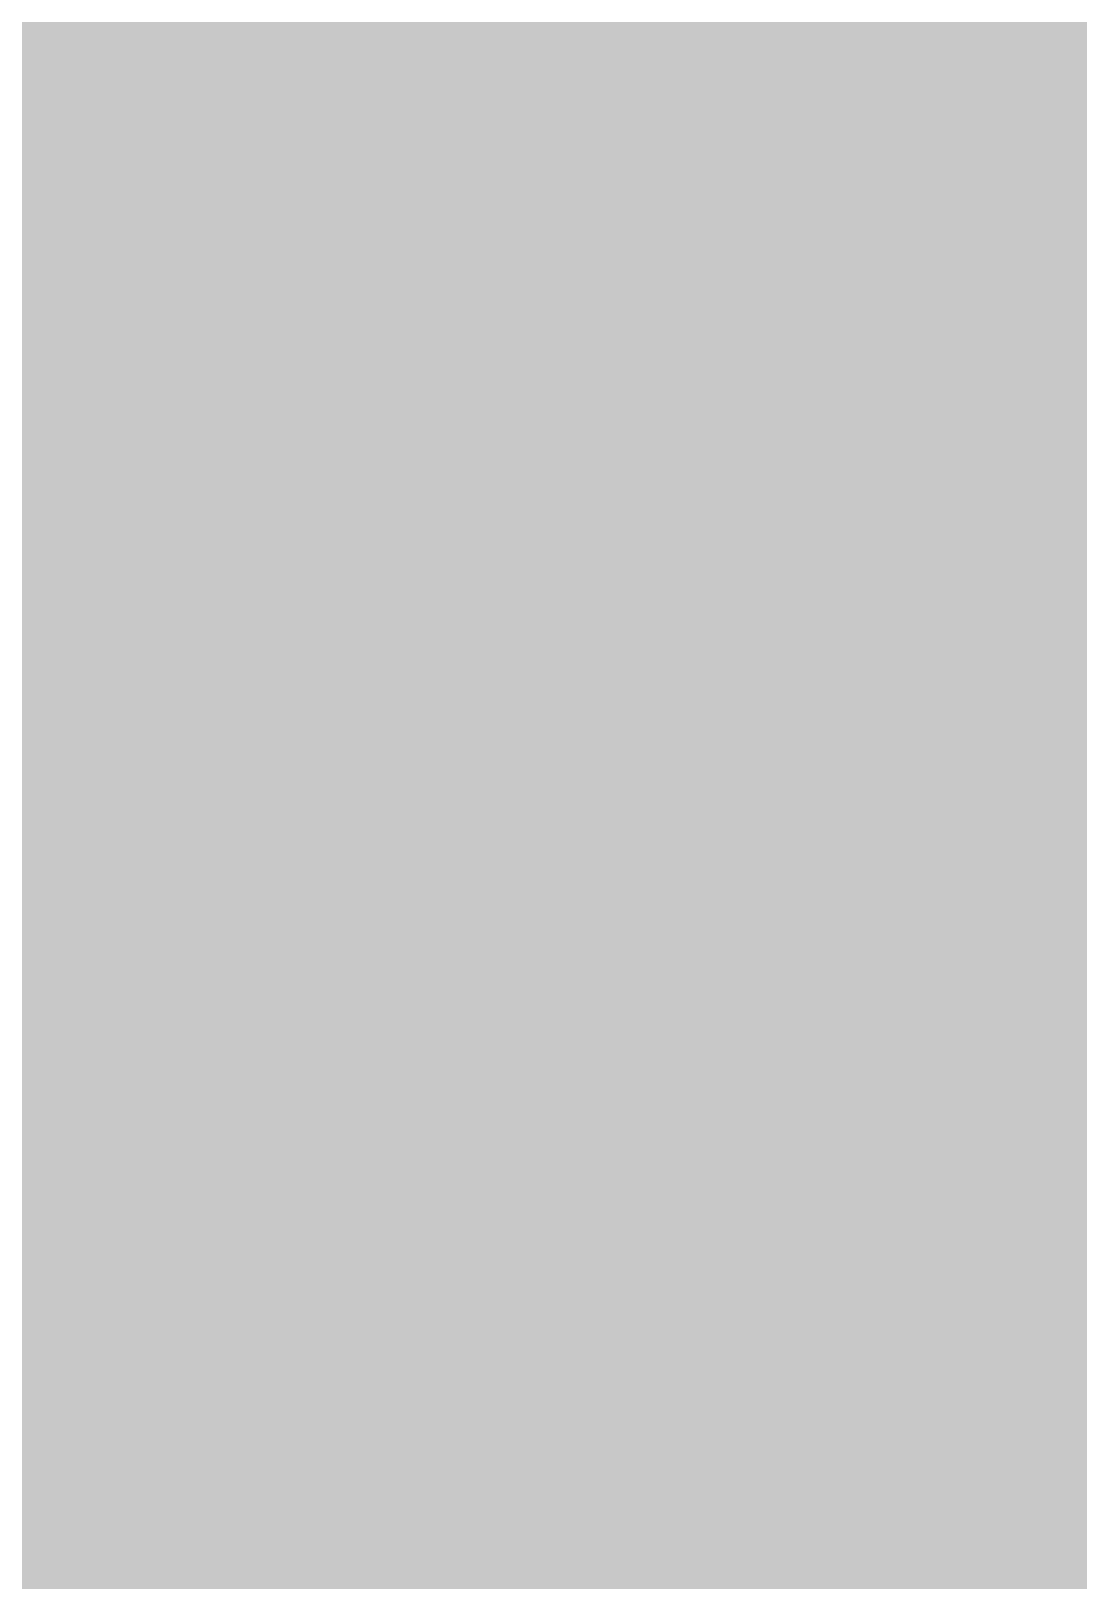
# Model space of a CAD drawing. Header units: inches. Extents: x 288635 to 693176, y 676945 to 1601077.
# Drawn here: x 440331.179 to 440334.163, y 1086987.894 to 1086992.307 of the extents above; entities that cross this region are included whole.
import ezdxf

# ---------------------------------------------------------------- set-up
doc = ezdxf.new("R2010")
doc.units = ezdxf.units.IN
doc.header["$MEASUREMENT"] = 0

msp = doc.modelspace()

# ---------------------------------------------------------------- hatches: boundary and pattern name
h = msp.add_hatch(color=256)
h.paths.add_polyline_path([(449041.4811, 1092143.3503), (449722.2025, 1091594.7092), (449549.4821, 1090101.1863), (447883.2388, 1090111.3463), (447232.9975, 1090253.5866), (446547.1961, 1090522.8271), (445962.995, 1090690.4674), (445394.0338, 1090720.9475), (445038.4331, 1090629.5073), (444703.1524, 1090466.947), (444210.3915, 1090172.3064), (443748.1105, 1089872.5858), (443184.2294, 1089456.025), (442701.6284, 1089039.4641), (442224.1075, 1088541.6231), (441782.1466, 1087764.3816), (441533.2261, 1087215.7405), (441446.8659, 1086707.7395), (441487.506, 1086306.4187), (441553.5461, 1085803.4977), (441741.5065, 1085198.9764), (441904.0668, 1084630.0153), (441991.7137, 1084088.8914), (442020.9071, 1083908.6539), (442036.1471, 1083019.6521), (442005.6671, 1082415.1309), (442071.7072, 1082023.9701), (442188.5474, 1081820.7697), (442473.028, 1081515.9691), (442899.7488, 1081216.2485), (443496.9724, 1081018.839), (443936.0709, 1080896.2078), (444586.3122, 1080748.8875), (445749.6345, 1080616.8073), (446872.3168, 1080611.7273), (447710.5185, 1080794.6076), (448401.3998, 1080926.6879), (449198.9614, 1081099.4082), (450138.7633, 1081277.2086), (451170.0054, 1081576.9292), (452485.728, 1082064.6102), (453557.6102, 1082516.7311), (454233.2515, 1082882.4918), (454563.4522, 1082953.612), (454472.012, 1082526.8911), (454370.4118, 1082379.5708), (454050.3711, 1081978.25), (453699.8504, 1081729.3295), (453415.3699, 1081592.1692), (452785.4486, 1081343.2487), (451576.4062, 1080911.4479), (450138.7633, 1080474.567), (448609.6803, 1079997.046), (447878.1588, 1079793.8456), (447055.1972, 1079682.0854), (446100.1552, 1079768.4456), (445323.8004, 1079866.6054), (445154.448, 1079896.1349), (444716.8724, 1080008.9473), (444565.9922, 1080047.8461), (443768.4306, 1080179.9264), (443006.4291, 1080281.5266), (442325.7077, 1080469.487), (442005.6671, 1080779.3676), (441335.1057, 1081505.8091), (440918.5449, 1082145.8903), (440631.8123, 1082538.9913), (440603.5842, 1082577.6912), (440369.9038, 1083131.4123), (440176.8634, 1083852.7738), (440085.4232, 1084508.0951), (440079.7534, 1084615.8214), (440060.0232, 1084990.696), (440126.0633, 1085544.4171), (440166.7034, 1086169.2584), (440329.2637, 1086992.22), (440501.984, 1087678.0214), (440745.8245, 1088506.0631), (441045.5451, 1089100.4243), (441446.8659, 1089583.0252), (441883.7468, 1089974.186), (442747.3485, 1090502.5071), (443351.8697, 1090883.5078), (444464.392, 1091523.5891), (444657.4324, 1091655.6694), (445114.6333, 1092204.3105), (445521.0341, 1092615.7913), (446120.4753, 1092895.1918), (446699.5964, 1093022.1921), (447441.2779, 1092981.552), (447918.7989, 1092818.9917), (448518.2401, 1092509.1111), (449041.4811, 1092143.3503)], flags=0)
h.paths.add_polyline_path([(445174.7238, 1091191.1658), (445240.7639, 1091160.6858), (445540.4845, 1091181.0058), (445804.645, 1091196.2459), (446129.7657, 1091120.0457), (446470.1264, 1091069.2456), (446806.9345, 1091001.1271), (446922.2473, 1090977.8054), (447288.008, 1090927.0053), (447907.7692, 1090713.6449), (448349.7301, 1090571.4046), (449015.2115, 1090413.9243), (449147.2917, 1090429.1643), (449335.2521, 1090495.2045), (449355.5721, 1090617.1247), (449289.532, 1090784.765), (449203.1718, 1090921.9253), (448910.7814, 1091233.9601), (448700.2508, 1091399.4463), (448248.1299, 1091760.127), (447856.9691, 1091953.1674), (447501.3684, 1092105.5677), (447115.2877, 1092136.0477), (446790.167, 1092105.5677), (446485.3664, 1092024.2875), (446302.486, 1091932.8473), (445901.1652, 1091694.0869), (445545.5645, 1091429.9263), (445235.6839, 1091272.446), (445174.7238, 1091191.1658)], flags=0)
h.paths.add_polyline_path([(441264.0155, 1082513.1238), (441426.5759, 1082304.8434), (441502.776, 1082360.7235), (441568.8162, 1082807.7644), (441624.6963, 1083356.4055), (441609.4562, 1084037.1269), (441575.6043, 1084309.3528), (441558.6935, 1084445.3441), (441532.6211, 1084730.3366), (441443.7209, 1085139.9124), (441377.0458, 1085378.0379), (441319.8957, 1085381.2129), (441256.3955, 1085358.9879), (441192.8954, 1085320.8878), (441065.8951, 1085130.3874), (440903.9698, 1084879.5619), (440802.3696, 1084685.8865), (440785.9371, 1084390.6965), (440781.4146, 1084316.5274), (440800.7493, 1083895.9973), (440801.7346, 1083874.5666), (441004.935, 1083127.8051), (441147.1753, 1082792.5244), (441264.0155, 1082513.1238)], flags=0)

doc.saveas('drawing.dxf')
